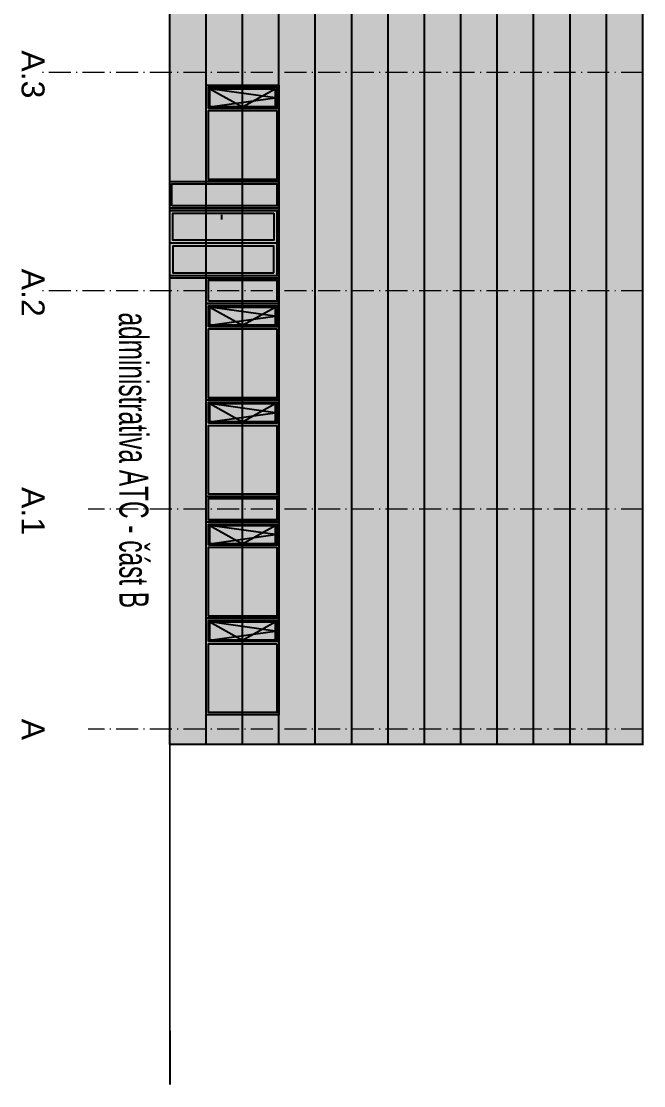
# Model space of a CAD drawing. Header units: millimetres. Extents: x 325046 to 1268204, y 1875583 to 2761998.
# Drawn here: x 356240 to 373346, y 2461049 to 2490298 of the extents above; entities that cross this region are included whole.
import ezdxf
from ezdxf.enums import TextEntityAlignment as Align

# ---------------------------------------------------------------- set-up
doc = ezdxf.new("R2010")
doc.units = ezdxf.units.MM
doc.header["$LTSCALE"] = 100
doc.linetypes.add('ACAD_ISO10W100', pattern=[18.5, 12, -3, 0.5, -3])
for name, color, linetype in [('FASÁDY - okna - PŮDORYS', 8, 'Continuous'), ('FASÁDY kresba', 7, 'Continuous'), ('OKNA - RASTR', 5, 'Continuous'), ('Popis - dílčí', 5, 'Continuous')]:
    doc.layers.add(name, color=color, linetype=linetype)
for name, color, linetype, lineweight in [('FASÁDY filling', 7, 'Continuous', 5), ('Objekty - osy', 5, 'ACAD_ISO10W100', 20), ('ŠFAF - okna', 8, 'Continuous', 13)]:
    doc.layers.add(name, color=color, linetype=linetype, lineweight=lineweight)
doc.layers.add('Popis OS', color=7, linetype='Continuous', true_color=0xbd0a5d)
doc.styles.add('ARIL-TENKÝ', font='arial.ttf')
doc.styles.add('ROZPISKA', font='arial.ttf', dxfattribs={"width": 0.6})

# ---------------------------------------------------------------- blocks, each defined once
blk = doc.blocks.new('OKNO1')
at = {"layer": 'FASÁDY filling'}
h = blk.add_hatch(color=149, dxfattribs=at)
h.paths.add_polyline_path([(554541, 2542543), (552541, 2542543), (552541, 2539893), (554541, 2539893)])
h.paths.add_polyline_path([(554481, 2541903), (552601, 2541903), (552601, 2542483), (554481, 2542483)], flags=16)
h.paths.add_polyline_path([(554481, 2541843), (554481, 2539953), (552601, 2539953), (552601, 2541843)], flags=16)
h = blk.add_hatch(color=149, dxfattribs=at)
h.paths.add_polyline_path([(554481, 2542483), (552601, 2542483), (552601, 2541903), (554481, 2541903)])
h.paths.add_polyline_path([(554441, 2542443), (554441, 2541943), (552641, 2541943), (552641, 2542443)], flags=16)
at = {"layer": 'ŠFAF - okna'}
h = blk.add_hatch(color=256, dxfattribs=at)
h.set_gradient(color1=(33, 33, 33), color2=(171, 171, 171))
h.paths.add_polyline_path([(554441, 2541943), (554441, 2542443), (552641, 2542443), (552641, 2541943)])
h.paths.add_polyline_path([(552601, 2539953), (554481, 2539953), (554481, 2541843), (552601, 2541843)])
at = {"layer": 'FASÁDY - okna - PŮDORYS'}
blk.add_lwpolyline([(554441, 2542443), (554441, 2541943), (552641, 2541943), (552641, 2542443)], close=True, dxfattribs=at)
blk.add_lwpolyline([(552641, 2541943), (554441, 2542193), (552641, 2542443), (553541, 2541943), (554441, 2542443)], dxfattribs=at)
at = {"layer": 'OKNA - RASTR'}
blk.add_lwpolyline([(554541, 2542543), (554541, 2539893), (552541, 2539893), (552541, 2542543)], close=True, dxfattribs=at)
for points in [[(552601, 2541903), (552601, 2542483), (554481, 2542483), (554481, 2541903), (552601, 2541903)], [(554481, 2541843), (554481, 2539953), (552601, 2539953), (552601, 2541843), (554481, 2541843)]]:
    blk.add_lwpolyline(points, dxfattribs=at)
blk = doc.blocks.new('okno 2')
at = {"layer": 'FASÁDY filling'}
h = blk.add_hatch(color=149, dxfattribs=at)
h.paths.add_polyline_path([(554541, 2544670), (552541, 2544670), (552541, 2543970), (554541, 2543970)])
h.paths.add_polyline_path([(554481, 2544030), (552601, 2544030), (552601, 2544610), (554481, 2544610)], flags=16)
h.paths.add_polyline_path([(554481, 2544610), (552601, 2544610), (552601, 2544030), (554481, 2544030)], flags=16)
at = {"layer": 'OKNA - RASTR'}
blk.add_lwpolyline([(552541, 2543970), (552541, 2544670), (554541, 2544670), (554541, 2543970), (552541, 2543970)], dxfattribs=at)
blk.add_lwpolyline([(552601, 2544030), (552601, 2544610), (554481, 2544610), (554481, 2544030)], close=True, dxfattribs=at)

msp = doc.modelspace()

# ---------------------------------------------------------------- hatches: boundary and pattern name
at = {"layer": 'FASÁDY filling', "ltscale": 200, "true_color": 0xa5a8a6}
h = msp.add_hatch(color=253, dxfattribs=at)
h.dxf.hatch_style = 1
h.paths.add_polyline_path([(360334.5, 2470422.7), (373325, 2470422.7), (373325, 2591362.7), (360325, 2591362.7)])
at = {"layer": 'FASÁDY filling', "true_color": 0x373f43}
h = msp.add_hatch(color=149, dxfattribs=at)
h.paths.add_polyline_path([(363321, 2485892.7), (360324.2, 2485892.7), (360324.2, 2485162.7), (363321, 2485162.7)])
h.paths.add_polyline_path([(363261, 2485832.7), (363261, 2485222.7), (360381, 2485222.7), (360381, 2485832.7)], flags=16)
h = msp.add_hatch(color=149, dxfattribs=at)
h.paths.add_polyline_path([(363321, 2485162.7), (360321, 2485162.7), (360324.2, 2485102.7), (363261, 2485102.7), (363261, 2484202.7), (363261, 2483302.7), (360321, 2483302.7), (360321, 2483242.7), (363321, 2483242.7)])
h.paths.add_polyline_path([(363261, 2485102.7), (360324.2, 2485102.7), (360321, 2484202.7), (363261, 2484202.7)], flags=17)
h.paths.add_polyline_path([(363181, 2485022.7), (363181, 2484282.7), (360401, 2484282.7), (360401, 2485022.7)], flags=16)
h.paths.add_polyline_path([(363261, 2484202.7), (360321, 2484202.7), (360321, 2483302.7), (363261, 2483302.7)], flags=17)
h.paths.add_polyline_path([(363181, 2484122.7), (363181, 2483382.7), (360401, 2483382.7), (360401, 2484122.7)], flags=16)
at = {"layer": 'ŠFAF - okna'}
h = msp.add_hatch(color=256, dxfattribs=at)
h.set_gradient(color1=(33, 33, 33), color2=(171, 171, 171))
h.paths.add_polyline_path([(363261, 2485832.7), (360381, 2485832.7), (360381, 2485222.7), (363261, 2485222.7)])
h = msp.add_hatch(color=256, dxfattribs=at)
h.set_gradient(color1=(33, 33, 33), color2=(171, 171, 171))
h.paths.add_polyline_path([(363181, 2484282.7), (363181, 2485022.7), (360401, 2485022.7), (360401, 2484282.7)])
h.paths.add_polyline_path([(360401, 2484122.7), (360401, 2483382.7), (363181, 2483382.7), (363181, 2484122.7)])

# ---------------------------------------------------------------- linework, layer by layer
at = {"layer": 'Defpoints', "linetype": 'ByBlock'}
msp.add_line((361751.4, 2484850.6), (361751.4, 2484975.6), dxfattribs=at)
at = {"layer": 'FASÁDY kresba'}
for p, q in [((361321, 2470422.7), (361321, 2591730.9)), ((362321, 2470422.7), (362321, 2591730.9)), ((363321, 2470422.7), (363321, 2591730.9)), ((364321, 2470422.7), (364321, 2591730.9)), ((365321, 2470422.7), (365321, 2591730.9)), ((366321, 2470422.7), (366321, 2591730.9)), ((367321, 2470422.7), (367321, 2591730.9)), ((368321, 2470422.7), (368321, 2591730.9)), ((369321, 2470422.7), (369321, 2591730.9)), ((370321, 2470422.7), (370321, 2591730.9)), ((371321, 2470422.7), (371321, 2591730.9)), ((372321, 2470422.7), (372321, 2591730.9))]:
    msp.add_line(p, q, dxfattribs=at)
at = {"layer": 'FASÁDY kresba', "ltscale": 20}
for p, q in [((373325, 2470422.7), (373325, 2591362.7)), ((373321, 2470422.7), (360321.3, 2470422.7))]:
    msp.add_line(p, q, dxfattribs=at)
at = {"layer": 'FASÁDY kresba', "ltscale": 20, "const_width": 50}
for points in [[(359722.8, 2618298.8), (359722.8, 2610892.7), (359225, 2610112.8), (359225, 2591362.7), (360321, 2591362.7), (360325, 2461074)], [(360325, 2470422.7), (373321, 2470422.7), (373312, 2591362.7), (360311, 2591362.7)]]:
    msp.add_lwpolyline(points, dxfattribs=at)
at = {"layer": 'Objekty - osy', "ltscale": 0.5}
for p, q in [((373325, 2488892.7), (356714.5, 2488892.7)), ((373325, 2482892.7), (356714.5, 2482892.7)), ((373325, 2476892.7), (358079, 2476892.7)), ((373325, 2470842.7), (358079, 2470842.7))]:
    msp.add_line(p, q, dxfattribs=at)
at = {"layer": 'OKNA - RASTR', "ltscale": 100}
msp.add_line((360321, 2470422.7), (360321, 2591730.9), dxfattribs=at)
at = {"layer": 'OKNA - RASTR'}
msp.add_line((363261, 2484202.7), (360321, 2484202.7), dxfattribs=at)
for points in [[(360321, 2485162.7), (360321, 2485892.7), (363321, 2485892.7), (363321, 2485162.7), (360321, 2485162.7)], [(363261, 2485102.7), (363261, 2483302.7), (360321, 2483302.7)], [(360321, 2485102.7), (363261, 2485102.7), (363261, 2484202.7)]]:
    msp.add_lwpolyline(points, dxfattribs=at)
for points in [[(360381, 2485222.7), (360381, 2485832.7), (363261, 2485832.7), (363261, 2485222.7)], [(363321, 2485162.7), (363321, 2483242.7), (360321, 2483242.7), (360321, 2485162.7)], [(363181, 2485022.7), (363181, 2484282.7), (360401, 2484282.7), (360401, 2485022.7)], [(363181, 2483382.7), (363181, 2484122.7), (360401, 2484122.7), (360401, 2483382.7)]]:
    msp.add_lwpolyline(points, close=True, dxfattribs=at)

# ---------------------------------------------------------------- block references
for name, p in [('OKNO1', (-191220.3, -54000)), ('okno 2', (-191220.3, -61427.4)), ('OKNO1', (-191220.3, -60000)), ('OKNO1', (-191220.3, -62650)), ('okno 2', (-191220.3, -67427.4)), ('OKNO1', (-191220.3, -66000)), ('OKNO1', (-191220.3, -68650))]:
    msp.add_blockref(name, p, dxfattribs=at)

# ---------------------------------------------------------------- texts
at = {"layer": 'Popis - dílčí', "insert": (358912.3, 2482294.1), "char_height": 800, "attachment_point": 7, "rotation": 270.1087, "style": 'ROZPISKA'}
msp.add_mtext('administrativa ATC - část B', dxfattribs=at)
at = {"layer": 'Popis OS', "linetype": 'ByBlock', "style": 'ARIL-TENKÝ'}
for s, p in [('A.3', (356563.9, 2488839.5)), ('A.2', (356563.9, 2482839.5)), ('A.1', (356563.9, 2476839.5)), ('A', (356563.9, 2470839.5))]:
    msp.add_text(s, height=630, rotation=270, dxfattribs=at).set_placement(p, align=Align.MIDDLE_CENTER)

doc.saveas('drawing.dxf')
